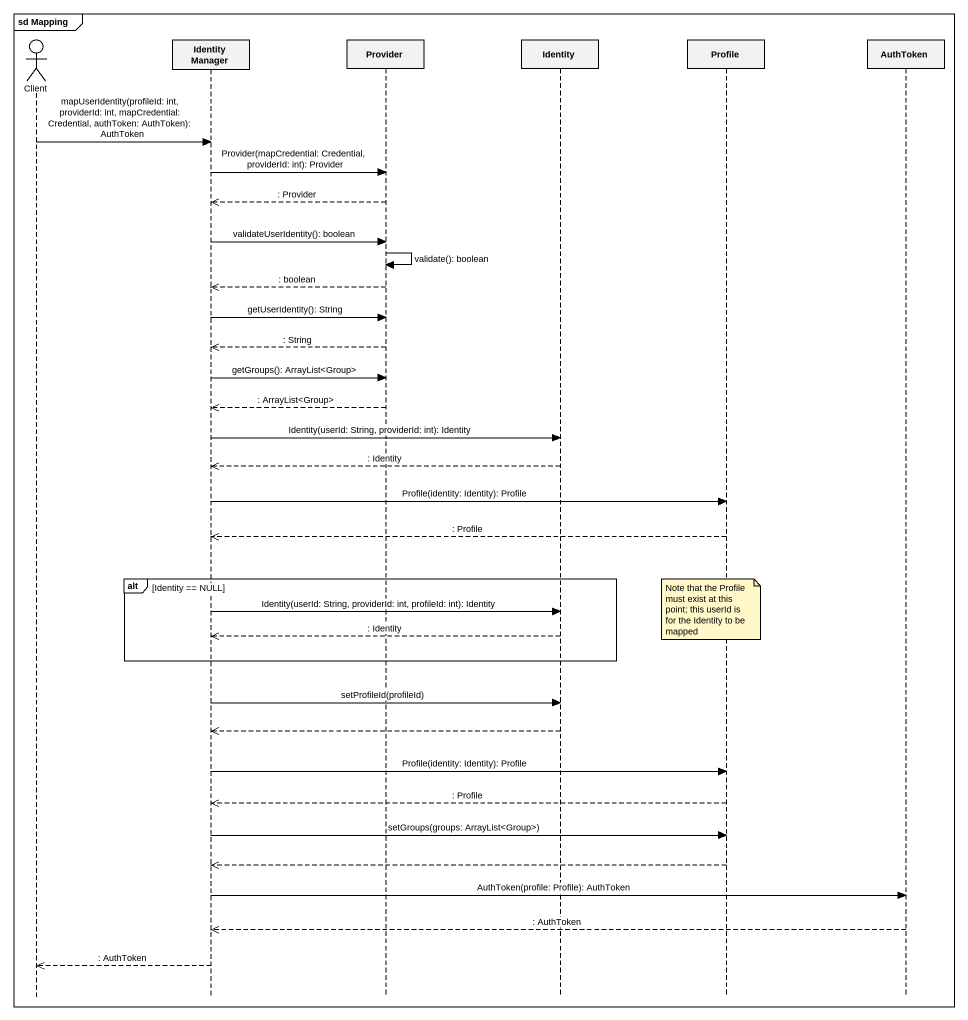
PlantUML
@startuml
mainframe sd Mapping
hide footbox
actor Client
participant "Identity Manager" as Identity_Manager
participant Provider
participant Identity
participant Profile
participant AuthToken

Client -> Identity_Manager : mapUserIdentity(profileId: int, providerId: int, mapCredential: Credential, authToken: AuthToken): AuthToken
Identity_Manager -> Provider : Provider(mapCredential: Credential, providerId: int): Provider
Provider -->> Identity_Manager : : Provider
Identity_Manager -> Provider : validateUserIdentity(): boolean
Provider -> Provider : validate(): boolean
Provider -->> Identity_Manager : : boolean
Identity_Manager -> Provider : getUserIdentity(): String
Provider -->> Identity_Manager : : String
Identity_Manager -> Provider : getGroups(): ArrayList<Group>
Provider -->> Identity_Manager : : ArrayList<Group>
Identity_Manager -> Identity : Identity(userId: String, providerId: int): Identity
Identity -->> Identity_Manager : : Identity
Identity_Manager -> Profile : Profile(identity: Identity): Profile
Profile -->> Identity_Manager : : Profile
alt Identity == NULL
  note over Profile : Note that the Profile must exist at this point; this userId is for the Identity to be mapped
  Identity_Manager -> Identity : Identity(userId: String, providerId: int, profileId: int): Identity
  Identity -->> Identity_Manager : : Identity
end
Identity_Manager -> Identity : setProfileId(profileId)
Identity -->> Identity_Manager
Identity_Manager -> Profile : Profile(identity: Identity): Profile
Profile -->> Identity_Manager : : Profile
Identity_Manager -> Profile : setGroups(groups: ArrayList<Group>)
Profile -->> Identity_Manager
Identity_Manager -> AuthToken : AuthToken(profile: Profile): AuthToken
AuthToken -->> Identity_Manager : : AuthToken
Identity_Manager -->> Client : : AuthToken
@enduml
